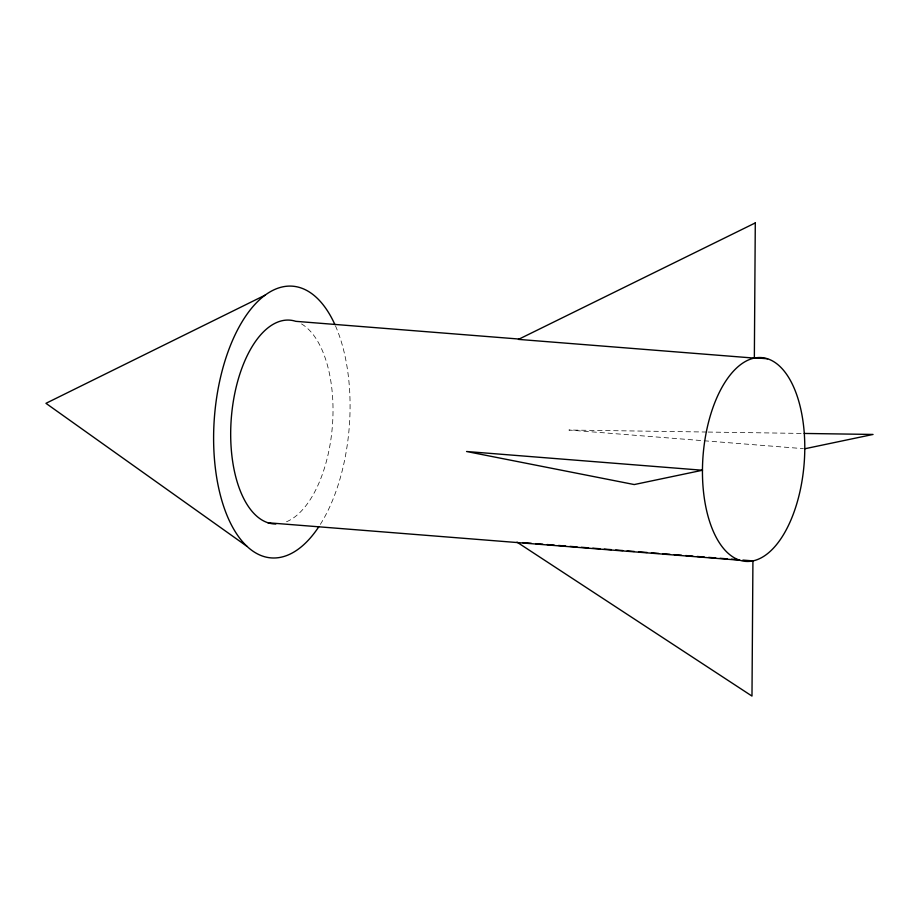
<?xml version="1.0" encoding="UTF-8"?>
<svg xmlns="http://www.w3.org/2000/svg" width="919" height="919" viewBox="0 0 919 919"><rect width="100%" height="100%" fill="white"/><g stroke="black" fill="none" stroke-linecap="round" stroke-linejoin="round"><path stroke-width="0.69" stroke-dasharray="4.59 3.45" d="M706.642 432.033L568.918 430.035L803.39 448.656M708.078 432.056L802.758 433.435M335.458 325.831A136.265 67.592 -85.5 0 1 319.697 525.381M301.524 323.925A102.204 50.694 -85.5 0 1 332.196 428.288A102.204 50.694 -85.5 0 1 283.557 522.819"/><path stroke-width="1.38" d="M265.097 295.171L45.95 403.326L246.912 546.288M804.814 448.759L873.05 434.446L804.194 433.446M520.234 339.145L295.78 321.328A102.204 50.694 -85.5 0 0 231.657 414.136A102.204 50.694 -85.5 0 0 275.803 524.002M754.706 357.767L767.572 358.789A102.204 50.694 -85.5 0 1 789.329 523.6A102.204 50.694 -85.5 0 1 704.023 496.111A102.204 50.694 -85.5 0 1 767.572 358.789M522.75 542.624L531.331 543.301M535.616 543.646L542.773 544.209M547.058 544.553L554.203 545.116M558.499 545.461L565.644 546.024M569.929 546.368L577.086 546.931M581.371 547.276L588.516 547.839M592.812 548.183L599.958 548.746M604.242 549.091L611.388 549.654M615.684 549.999L622.829 550.561M627.114 550.906L634.271 551.469M638.556 551.814L647.137 552.491M651.422 552.836L658.567 553.399M662.863 553.743L670.008 554.306M674.293 554.651L681.45 555.214M685.735 555.558L692.88 556.121M697.176 556.466L704.322 557.029M708.606 557.373L715.763 557.936M720.048 558.281L727.193 558.844M731.49 559.189L738.635 559.751M742.92 560.096L752.925 560.889L751.983 696.085L517.029 542.164M267.911 522.762L739.715 560.211M318.95 526.53A136.265 67.592 -85.5 0 1 225.913 512.641A136.265 67.592 -85.5 0 1 240.812 323.925A136.265 67.592 -85.5 0 1 334.907 324.579M755.292 222.915L754.35 358.111L518.454 339.387L755.292 222.915M702.461 470.241L634.225 484.554L466.565 451.505L702.461 470.241"/></g></svg>
